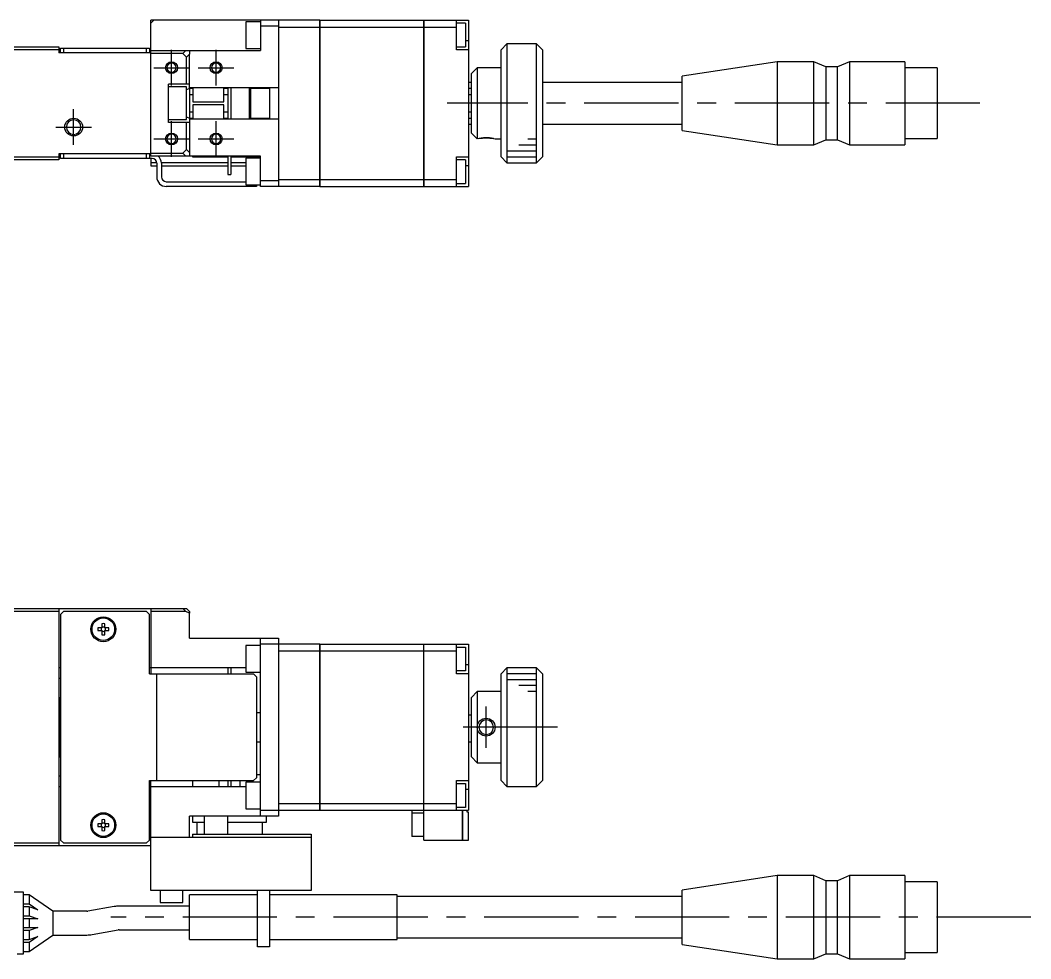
# Model space of a CAD drawing. Extents: x -2 to 724, y -8 to 437.
# Drawn here: x 183 to 353.2, y 279.1 to 437.2 of the extents above; entities that cross this region are included whole.
import ezdxf

# ---------------------------------------------------------------- set-up
doc = ezdxf.new("R2010")
doc.units = 0
doc.header["$LTSCALE"] = 0.5
doc.linetypes.add('CENTER', pattern=[50.8, 31.75, -6.35, 6.35, -6.35])
for name, color, linetype in [('MSM_CENTER', 1, 'CENTER'), ('MSM_CONTINUOUS', 7, 'CONTINUOUS'), ('MSM_NARROW', 5, 'CONTINUOUS')]:
    doc.layers.add(name, color=color, linetype=linetype)

msp = doc.modelspace()

# ---------------------------------------------------------------- linework, layer by layer
at = {"layer": 'MSM_CENTER'}
for p, q in [((208.46, 426.2), (208.46, 432.2)), ((215.96, 426.2), (215.96, 432.2)), ((205.46, 429.2), (211.46, 429.2)), ((212.96, 429.2), (218.96, 429.2)), ((344.65, 423.2), (254.9, 423.2)), ((191.96, 416.2), (191.96, 422.2)), ((188.96, 419.2), (194.96, 419.2)), ((208.46, 414.2), (208.46, 420.2)), ((215.96, 414.2), (215.96, 420.2)), ((205.46, 417.2), (211.46, 417.2)), ((212.96, 417.2), (218.96, 417.2)), ((261.46, 314.63), (261.46, 321.63)), ((273.46, 318.13), (255.46, 318.13)), ((353.21, 286.13), (198.21, 286.13))]:
    msp.add_line(p, q, dxfattribs=at)
at = {"layer": 'MSM_CONTINUOUS'}
for p, q in [((204.96, 436.7), (205.46, 437.2)), ((233.45, 437.2), (204.96, 437.2)), ((204.96, 414.7), (204.96, 437.2)), ((220.96, 436.95), (220.96, 432.45)), ((223.46, 436.95), (220.96, 436.95)), ((223.46, 437.2), (223.46, 432.1)), ((226.46, 436.2), (223.46, 436.2)), ((226.46, 437.2), (226.46, 409.2)), ((226.46, 436.04), (233.45, 436.04)), ((233.45, 409.2), (233.45, 437.2)), ((233.46, 437.19), (233.45, 437.19)), ((233.46, 436.04), (233.45, 436.04)), ((233.46, 437.2), (233.46, 409.2)), ((233.46, 437.2), (250.95, 437.2)), ((233.46, 436.04), (250.95, 436.04)), ((250.95, 409.2), (250.95, 437.2)), ((250.96, 437.19), (250.95, 437.19)), ((250.96, 436.04), (250.95, 436.04)), ((250.96, 437.2), (258.46, 437.2)), ((250.96, 437.2), (250.96, 409.2)), ((250.96, 436.04), (256.46, 436.04)), ((256.46, 432.2), (256.46, 437.2)), ((257.96, 436.7), (256.46, 436.7)), ((257.96, 436.7), (257.96, 432.7)), ((258.46, 437.2), (258.46, 409.2)), ((175.96, 432.7), (189.46, 432.7)), ((189.46, 432.7), (189.46, 431.7)), ((189.76, 431.7), (189.76, 432.5)), ((189.76, 432.5), (204.76, 432.5)), ((190.26, 432.5), (190.26, 431.7)), ((204.26, 431.7), (204.26, 432.5)), ((204.76, 432.5), (204.76, 431.7)), ((220.96, 432.45), (223.46, 432.45)), ((256.46, 432.7), (257.96, 432.7)), ((258.46, 433.7), (257.96, 433.7)), ((264.96, 433.2), (263.96, 432.2)), ((264.96, 433.2), (264.96, 413.2)), ((269.96, 433.2), (264.96, 433.2)), ((269.96, 413.2), (269.96, 433.2)), ((270.96, 432.2), (269.96, 433.2)), ((189.46, 432.2), (175.96, 432.2)), ((204.96, 431.7), (189.46, 431.7)), ((204.96, 432.1), (211.46, 432.1)), ((210.34, 431.6), (204.96, 431.6)), ((210.34, 431.6), (210.84, 432.1)), ((210.96, 430.98), (210.34, 431.6)), ((211.46, 431.48), (210.96, 430.98)), ((210.96, 426.45), (210.96, 430.98)), ((211.46, 432.1), (211.46, 431.48)), ((211.46, 432.1), (223.46, 432.1)), ((211.46, 425.69), (211.46, 431.48)), ((258.46, 432.2), (256.46, 432.2)), ((263.96, 414.2), (263.96, 432.2)), ((270.96, 432.2), (270.96, 414.2)), ((258.96, 428.2), (259.96, 429.2)), ((259.96, 429.2), (259.96, 417.2)), ((263.96, 429.2), (259.96, 429.2)), ((310.46, 430.2), (294.46, 427.77)), ((310.46, 430.2), (310.46, 416.2)), ((316.66, 430.2), (310.46, 430.2)), ((316.66, 416.2), (316.66, 430.2)), ((318.66, 429.35), (316.66, 430.2)), ((318.66, 429.35), (318.66, 417.05)), ((320.66, 429.35), (318.66, 429.35)), ((322.66, 430.2), (320.66, 429.35)), ((320.66, 417.05), (320.66, 429.35)), ((322.66, 430.2), (322.66, 416.2)), ((331.96, 430.2), (322.66, 430.2)), ((331.96, 430.2), (331.96, 416.2)), ((337.46, 429.15), (331.96, 429.15)), ((337.46, 429.15), (337.46, 417.25)), ((258.96, 418.2), (258.96, 428.2)), ((294.46, 418.63), (294.46, 427.77)), ((211.46, 426.45), (207.96, 426.45)), ((207.96, 419.95), (207.96, 426.45)), ((210.96, 425.95), (207.96, 425.95)), ((210.96, 420.45), (210.96, 425.95)), ((211.46, 425.69), (210.96, 425.48)), ((226.46, 425.8), (211.46, 425.8)), ((211.56, 420.6), (211.56, 425.8)), ((212.06, 425.7), (211.56, 425.7)), ((211.96, 425.8), (211.96, 425.7)), ((212.06, 425.8), (212.06, 423.45)), ((217.26, 423.45), (217.26, 425.8)), ((217.96, 425.7), (217.26, 425.7)), ((217.96, 425.8), (217.96, 420.6)), ((218.46, 425.8), (218.46, 420.6)), ((221.56, 420.6), (221.56, 425.8)), ((221.76, 425.8), (221.76, 420.6)), ((224.96, 425.7), (221.76, 425.7)), ((224.96, 425.8), (224.96, 420.6)), ((258.96, 426.7), (258.46, 426.7)), ((258.96, 425.7), (258.46, 425.7)), ((294.46, 426.7), (270.96, 426.7)), ((211.56, 424.7), (212.06, 424.7)), ((217.26, 424.7), (217.96, 424.7)), ((258.46, 424.7), (258.96, 424.7)), ((212.06, 423.45), (217.26, 423.45)), ((212.06, 422.95), (212.06, 420.6)), ((217.26, 422.95), (212.06, 422.95)), ((217.26, 420.6), (217.26, 422.95)), ((210.96, 420.92), (211.46, 420.71)), ((211.46, 420.71), (211.46, 414.91)), ((211.46, 420.6), (226.46, 420.6)), ((212.06, 421.7), (211.56, 421.7)), ((211.56, 420.7), (212.06, 420.7)), ((211.96, 420.7), (211.96, 420.6)), ((217.96, 421.7), (217.26, 421.7)), ((217.26, 420.7), (217.96, 420.7)), ((221.76, 420.7), (224.96, 420.7)), ((258.96, 421.7), (258.46, 421.7)), ((258.46, 420.7), (258.96, 420.7)), ((207.96, 420.45), (210.96, 420.45)), ((211.46, 419.95), (207.96, 419.95)), ((210.96, 415.41), (210.96, 419.95)), ((258.46, 419.7), (258.96, 419.7)), ((270.96, 419.7), (294.46, 419.7)), ((259.96, 417.2), (258.96, 418.2)), ((260.21, 417.2), (260.21, 417.2)), ((262.96, 417.2), (263.96, 417.2)), ((294.46, 418.63), (310.46, 416.2)), ((331.96, 417.25), (337.46, 417.25)), ((310.46, 416.2), (316.66, 416.2)), ((316.66, 416.2), (318.66, 417.05)), ((318.66, 417.05), (320.66, 417.05)), ((320.66, 417.05), (322.66, 416.2)), ((322.66, 416.2), (331.96, 416.2)), ((176.57, 414.2), (189.46, 414.2)), ((204.96, 414.7), (189.46, 414.7)), ((189.46, 414.7), (189.46, 413.7)), ((189.76, 413.9), (189.76, 414.7)), ((205.16, 413.9), (189.76, 413.9)), ((190.26, 414.7), (190.26, 413.9)), ((204.26, 413.9), (204.26, 414.7)), ((204.76, 414.7), (204.76, 413.9)), ((204.96, 414.8), (210.34, 414.8)), ((204.96, 414.3), (204.96, 414.7)), ((223.46, 414.3), (204.96, 414.3)), ((204.96, 413.9), (204.96, 412.7)), ((210.34, 414.8), (210.96, 415.41)), ((210.84, 414.3), (210.34, 414.8)), ((210.96, 415.41), (211.46, 414.91)), ((211.46, 414.91), (211.46, 414.3)), ((211.96, 414.3), (211.96, 414.2)), ((211.96, 414.2), (217.96, 414.2)), ((217.96, 414.3), (217.96, 411.2)), ((218.46, 414.3), (218.46, 411.2)), ((218.46, 414.2), (223.46, 414.2)), ((220.96, 413.95), (220.96, 409.45)), ((223.46, 413.95), (220.96, 413.95)), ((223.46, 409.2), (223.46, 414.3)), ((256.46, 414.2), (258.46, 414.2)), ((256.46, 409.2), (256.46, 414.2)), ((263.96, 414.2), (264.96, 413.2)), ((269.96, 413.2), (270.96, 414.2)), ((189.46, 413.7), (176.46, 413.7)), ((205.95, 413.2), (204.96, 413.2)), ((204.96, 412.7), (205.96, 412.7)), ((205.96, 413.1), (205.96, 410.8)), ((217.96, 413.2), (206.75, 413.2)), ((206.76, 413.1), (206.76, 410.8)), ((206.76, 412.7), (217.96, 412.7)), ((220.96, 413.2), (218.46, 413.2)), ((218.46, 412.7), (220.96, 412.7)), ((257.96, 413.7), (256.46, 413.7)), ((257.96, 413.7), (257.96, 409.7)), ((258.46, 412.7), (257.96, 412.7)), ((264.96, 413.2), (269.96, 413.2)), ((217.96, 411.2), (218.46, 411.2)), ((226.46, 410.35), (233.45, 410.35)), ((233.46, 410.35), (233.45, 410.35)), ((233.46, 410.35), (250.95, 410.35)), ((250.96, 410.35), (250.95, 410.35)), ((250.96, 410.35), (256.46, 410.35)), ((207.56, 410), (220.96, 410)), ((222.76, 409.2), (207.56, 409.2)), ((220.96, 409.45), (223.46, 409.45)), ((222.26, 409.2), (222.26, 409.45)), ((222.76, 409.45), (222.76, 409.2)), ((223.46, 410.2), (226.46, 410.2)), ((233.45, 409.2), (223.46, 409.2)), ((233.46, 409.21), (233.45, 409.21)), ((233.46, 409.2), (250.95, 409.2)), ((250.96, 409.21), (250.95, 409.21)), ((250.96, 409.2), (258.46, 409.2)), ((256.46, 409.7), (257.96, 409.7)), ((175.96, 338.13), (210.96, 338.13)), ((189.46, 337.63), (177.07, 337.63)), ((189.46, 338.13), (189.46, 298.13)), ((190.26, 337.63), (189.76, 337.13)), ((189.76, 337.13), (189.76, 299.13)), ((204.26, 337.63), (190.26, 337.63)), ((204.76, 337.13), (204.26, 337.63)), ((204.76, 327.13), (204.76, 337.13)), ((204.96, 338.13), (204.96, 327.13)), ((210.84, 337.63), (204.96, 337.63)), ((210.84, 337.63), (210.34, 338.13)), ((211.46, 337.32), (210.84, 337.63)), ((210.96, 338.13), (211.46, 337.63)), ((211.46, 337.63), (211.46, 337.32)), ((211.46, 333.13), (211.46, 337.32)), ((196.72, 335.55), (196.72, 334.87)), ((197.2, 334.87), (197.2, 335.55)), ((196.72, 334.87), (196.04, 334.87)), ((196.04, 334.39), (196.72, 334.39)), ((196.72, 334.39), (196.72, 333.71)), ((197.88, 334.87), (197.2, 334.87)), ((197.2, 333.71), (197.2, 334.39)), ((197.2, 334.39), (197.88, 334.39)), ((211.46, 333.13), (226.46, 333.13)), ((223.46, 303.13), (223.46, 333.13)), ((233.45, 332.13), (223.46, 332.13)), ((226.46, 333.13), (226.46, 303.13)), ((233.45, 304.13), (233.45, 332.13)), ((233.46, 332.12), (233.45, 332.12)), ((233.46, 332.13), (250.95, 332.13)), ((233.46, 332.13), (233.46, 304.13)), ((250.95, 300.13), (250.95, 332.13)), ((250.96, 332.12), (250.95, 332.12)), ((250.96, 332.13), (258.46, 332.13)), ((250.96, 299.13), (250.96, 332.13)), ((256.46, 327.13), (256.46, 332.13)), ((258.46, 332.13), (258.46, 304.13)), ((220.96, 331.88), (220.96, 327.38)), ((223.46, 331.88), (220.96, 331.88)), ((226.46, 330.97), (233.45, 330.97)), ((233.46, 330.97), (233.45, 330.97)), ((233.46, 330.97), (250.95, 330.97)), ((250.96, 330.97), (250.95, 330.97)), ((250.96, 330.97), (256.46, 330.97)), ((256.46, 331.63), (257.96, 331.63)), ((257.96, 331.63), (257.96, 327.63)), ((258.46, 328.63), (257.96, 328.63)), ((189.76, 328.13), (189.46, 328.13)), ((220.96, 328.13), (204.76, 328.13)), ((204.76, 327.13), (222.26, 327.13)), ((205.96, 309.13), (205.96, 327.13)), ((217.96, 328.13), (217.96, 327.13)), ((218.46, 328.13), (218.46, 327.13)), ((220.96, 327.38), (223.46, 327.38)), ((222.76, 326.63), (222.26, 327.13)), ((257.96, 327.63), (256.46, 327.63)), ((258.46, 327.13), (256.46, 327.13)), ((264.96, 328.13), (263.96, 327.13)), ((263.96, 309.13), (263.96, 327.13)), ((264.96, 328.13), (264.96, 308.13)), ((269.96, 328.13), (264.96, 328.13)), ((269.96, 308.13), (269.96, 328.13)), ((270.96, 327.13), (269.96, 328.13)), ((270.96, 327.13), (270.96, 309.13)), ((189.46, 326.38), (189.76, 326.38)), ((222.76, 326.63), (222.76, 309.63)), ((258.96, 323.13), (259.96, 324.13)), ((259.96, 324.13), (259.96, 312.13)), ((263.96, 324.13), (259.96, 324.13)), ((189.66, 323.13), (189.46, 322.93)), ((189.66, 323.13), (189.66, 313.13)), ((189.76, 323.13), (189.66, 323.13)), ((258.96, 313.13), (258.96, 323.13)), ((222.76, 320.63), (223.46, 320.63)), ((258.96, 320.13), (258.46, 320.13)), ((223.46, 315.63), (222.76, 315.63)), ((258.96, 315.63), (258.46, 315.63)), ((189.46, 313.33), (189.66, 313.13)), ((189.66, 313.13), (189.76, 313.13)), ((259.96, 312.13), (258.96, 313.13)), ((259.96, 312.13), (263.96, 312.13)), ((189.76, 309.88), (189.46, 309.88)), ((223.46, 310.13), (222.76, 310.13)), ((204.76, 299.13), (204.76, 309.13)), ((204.76, 309.13), (222.26, 309.13)), ((204.96, 290.63), (204.96, 309.13)), ((211.96, 309.13), (211.96, 308.13)), ((216.46, 308.13), (216.46, 309.13)), ((217.96, 309.13), (217.96, 308.13)), ((218.46, 309.13), (218.46, 308.13)), ((219.96, 309.13), (219.96, 308.13)), ((220.96, 308.88), (220.96, 304.38)), ((223.46, 308.88), (220.96, 308.88)), ((222.26, 309.13), (222.76, 309.63)), ((256.46, 309.13), (258.46, 309.13)), ((256.46, 304.13), (256.46, 309.13)), ((256.46, 308.63), (257.96, 308.63)), ((257.96, 308.63), (257.96, 304.63)), ((263.96, 309.13), (264.96, 308.13)), ((269.96, 308.13), (270.96, 309.13)), ((189.46, 308.13), (189.76, 308.13)), ((204.76, 308.13), (220.96, 308.13)), ((258.46, 307.63), (257.96, 307.63)), ((264.96, 308.13), (269.96, 308.13)), ((226.46, 305.28), (233.45, 305.28)), ((233.46, 305.29), (233.45, 305.29)), ((233.46, 305.28), (250.95, 305.28)), ((250.96, 305.29), (250.95, 305.29)), ((250.96, 305.28), (256.46, 305.28)), ((211.46, 299.63), (211.46, 303.13)), ((226.46, 303.13), (211.46, 303.13)), ((211.96, 303.13), (211.96, 302.13)), ((213.96, 303.13), (213.96, 300.13)), ((217.96, 300.13), (217.96, 303.13)), ((220.96, 304.38), (223.46, 304.38)), ((223.46, 304.13), (233.45, 304.13)), ((224.46, 302.13), (224.46, 303.13)), ((233.46, 304.14), (233.45, 304.14)), ((233.46, 304.13), (250.95, 304.13)), ((248.96, 304.13), (248.96, 299.73)), ((250.95, 303.63), (248.96, 303.63)), ((250.96, 304.14), (250.95, 304.14)), ((250.96, 304.13), (258.46, 304.13)), ((257.96, 304.63), (256.46, 304.63)), ((257.45, 299.13), (257.45, 304.13)), ((257.46, 304.13), (257.46, 299.13)), ((258.26, 303.83), (258.26, 304.13)), ((258.46, 303.83), (258.26, 303.83)), ((258.46, 299.13), (258.46, 303.83)), ((196.72, 301.87), (196.04, 301.87)), ((196.04, 301.39), (196.72, 301.39)), ((196.72, 302.55), (196.72, 301.87)), ((196.72, 301.39), (196.72, 300.71)), ((197.2, 301.87), (197.2, 302.55)), ((197.88, 301.87), (197.2, 301.87)), ((197.2, 300.71), (197.2, 301.39)), ((197.2, 301.39), (197.88, 301.39)), ((211.96, 302.13), (213.96, 302.13)), ((212.71, 302.13), (212.71, 300.13)), ((217.96, 302.13), (224.46, 302.13)), ((223.71, 302.13), (223.71, 300.13)), ((211.96, 300.13), (211.96, 299.63)), ((211.96, 300.13), (231.96, 300.13)), ((231.96, 300.13), (231.96, 290.63)), ((250.96, 299.73), (248.96, 299.73)), ((250.96, 300.13), (250.95, 300.13)), ((204.96, 298.13), (175.96, 298.13)), ((177.07, 298.63), (189.46, 298.63)), ((189.76, 299.13), (190.26, 298.63)), ((190.26, 298.63), (204.26, 298.63)), ((204.26, 298.63), (204.76, 299.13)), ((204.96, 299.63), (231.96, 299.63)), ((250.96, 299.13), (257.45, 299.13)), ((257.46, 299.14), (257.45, 299.14)), ((257.46, 299.13), (258.46, 299.13)), ((310.46, 293.13), (294.46, 290.7)), ((310.46, 293.13), (310.46, 279.13)), ((316.66, 293.13), (310.46, 293.13)), ((316.66, 279.13), (316.66, 293.13)), ((318.66, 292.28), (316.66, 293.13)), ((322.66, 293.13), (320.66, 292.28)), ((322.66, 293.13), (322.66, 279.13)), ((331.96, 293.13), (322.66, 293.13)), ((331.96, 293.13), (331.96, 279.13)), ((318.66, 292.28), (318.66, 279.98)), ((320.66, 292.28), (318.66, 292.28)), ((320.66, 279.98), (320.66, 292.28)), ((337.46, 292.08), (331.96, 292.08)), ((337.46, 292.08), (337.46, 280.18)), ((181.46, 290.38), (183.46, 290.38)), ((183.46, 290.38), (183.46, 279.88)), ((184.46, 289.88), (183.46, 289.88)), ((184.46, 289.88), (184.46, 288.38)), ((188.46, 287.13), (184.46, 289.88)), ((231.96, 290.63), (204.96, 290.63)), ((206.56, 290.63), (206.56, 288.63)), ((210.36, 288.63), (210.36, 290.63)), ((211.46, 282.38), (211.46, 289.88)), ((222.96, 289.88), (211.46, 289.88)), ((222.96, 281.13), (222.96, 290.63)), ((224.96, 290.63), (224.96, 281.13)), ((246.46, 289.88), (224.96, 289.88)), ((246.46, 282.38), (246.46, 289.88)), ((294.46, 289.63), (246.46, 289.63)), ((294.46, 281.56), (294.46, 290.7)), ((183.46, 288.38), (184.46, 288.38)), ((184.46, 287.88), (183.46, 287.88)), ((184.46, 288.38), (185.91, 287.38)), ((184.46, 287.88), (184.46, 286.38)), ((185.91, 287.38), (184.46, 287.88)), ((198.78, 287.92), (194.37, 287.14)), ((211.46, 288), (199.64, 288)), ((206.56, 288.63), (210.36, 288.63)), ((183.46, 286.38), (184.46, 286.38)), ((184.46, 286.38), (185.91, 285.88)), ((188.46, 287.13), (188.46, 283.13)), ((194.19, 287.13), (188.46, 287.13)), ((185.91, 285.88), (183.46, 285.88)), ((183.46, 284.38), (185.91, 284.38)), ((184.46, 285.88), (184.46, 284.38)), ((185.91, 284.38), (184.46, 283.88)), ((184.46, 283.88), (183.46, 283.88)), ((184.46, 283.88), (184.46, 282.38)), ((184.46, 280.38), (188.46, 283.13)), ((184.46, 282.38), (185.91, 282.88)), ((185.91, 282.88), (184.46, 281.88)), ((188.46, 283.13), (194.19, 283.13)), ((195.06, 283.2), (199.47, 283.98)), ((199.64, 284), (211.46, 284)), ((246.46, 282.63), (294.46, 282.63)), ((183.46, 282.38), (184.46, 282.38)), ((184.46, 281.88), (183.46, 281.88)), ((184.46, 281.88), (184.46, 280.38)), ((211.46, 282.38), (222.96, 282.38)), ((224.96, 281.13), (222.96, 281.13)), ((224.96, 282.38), (246.46, 282.38)), ((294.46, 281.56), (310.46, 279.13)), ((183.46, 279.88), (182.46, 279.88)), ((183.46, 280.38), (184.46, 280.38)), ((316.66, 279.13), (318.66, 279.98)), ((318.66, 279.98), (320.66, 279.98)), ((320.66, 279.98), (322.66, 279.13)), ((331.96, 280.18), (337.46, 280.18)), ((310.46, 279.13), (316.66, 279.13)), ((322.66, 279.13), (331.96, 279.13))]:
    msp.add_line(p, q, dxfattribs=at)
at = {"layer": 'MSM_CONTINUOUS', "extrusion": (0, 0, -1)}
for centre, radius in [((-208.46, 429.2), 0.783), ((-215.96, 429.2), 0.783), ((-191.96, 419.2), 1.23), ((-208.46, 417.2), 0.783), ((-215.96, 417.2), 0.783), ((-261.46, 318.13), 1.23)]:
    msp.add_circle(centre, radius, dxfattribs=at)
at = {"layer": 'MSM_CONTINUOUS'}
for centre, radius in [((196.96, 334.63), 2.1), ((196.96, 334.63), 1.9), ((196.96, 301.63), 2.1), ((196.96, 301.63), 1.9)]:
    msp.add_circle(centre, radius, dxfattribs=at)
for centre, radius, start, end in [((261.46, 411.33), 6, 77.9767, 102.0233), ((205.16, 413.1), 0.8, 0, 90), ((205.16, 413.1), 1.6, 0, 48.5903), ((207.56, 410.8), 1.6, 180, 270), ((207.56, 410.8), 0.8, 180, 270), ((196.96, 334.63), 0.95, 75.3667, 104.6333), ((196.96, 334.63), 0.95, 165.3667, 194.6333), ((196.96, 334.63), 0.365, 138.8496, 221.1504), ((196.96, 334.63), 0.365, 48.8496, 131.1504), ((196.96, 334.63), 0.365, 228.8496, 311.1504), ((196.96, 334.63), 0.95, 255.3667, 284.6333), ((196.96, 334.63), 0.365, 318.8496, 41.1504), ((196.96, 334.63), 0.95, 345.3667, 14.6333), ((196.96, 301.63), 0.95, 165.3667, 194.6333), ((196.96, 301.63), 0.365, 138.8496, 221.1504), ((196.96, 301.63), 0.95, 75.3667, 104.6333), ((196.96, 301.63), 0.365, 48.8496, 131.1504), ((196.96, 301.63), 0.365, 228.8496, 311.1504), ((196.96, 301.63), 0.365, 318.8496, 41.1504), ((196.96, 301.63), 0.95, 345.3667, 14.6333), ((196.96, 301.63), 0.95, 255.3667, 284.6333), ((199.64, 283), 5, 90, 100), ((194.19, 288.13), 1, 270, 280), ((194.19, 288.13), 5, 270, 280), ((199.64, 283), 1, 90, 100)]:
    msp.add_arc(centre, radius, start, end, dxfattribs=at)
at = {"layer": 'MSM_NARROW'}
for p, q in [((262.72, 417.25), (262.96, 417.2)), ((268.46, 417.2), (269.96, 417.2)), ((266.96, 416.2), (269.96, 416.2)), ((264.96, 415.2), (269.96, 415.2)), ((264.96, 414.2), (269.96, 414.2)), ((269.96, 327.13), (264.96, 327.13)), ((269.96, 326.13), (264.96, 326.13)), ((269.96, 325.13), (266.96, 325.13)), ((269.96, 324.13), (268.46, 324.13))]:
    msp.add_line(p, q, dxfattribs=at)
for centre, radius in [((208.46, 429.2), 1), ((215.96, 429.2), 1), ((191.96, 419.2), 1.5), ((208.46, 417.2), 1), ((215.96, 417.2), 1), ((261.46, 318.13), 1.5)]:
    msp.add_circle(centre, radius, dxfattribs=at)
msp.add_arc((261.45, 411.41), 5.98, 77.788, 104.5016, dxfattribs=at)

doc.saveas('drawing.dxf')
